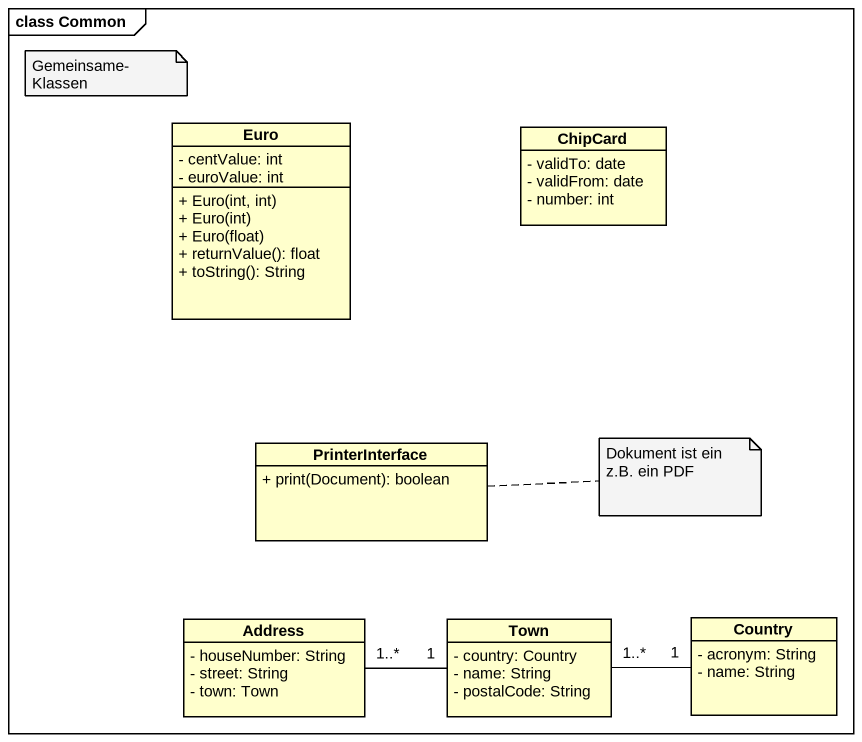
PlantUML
@startuml
mainframe class Common
hide circle
hide empty members
skinparam classAttributeIconSize 0
class Euro {
  - centValue: int
  - euroValue: int
  + Euro(int, int)
  + Euro(int)
  + Euro(float)
  + returnValue(): float
  + toString(): String
}
class ChipCard {
  - validTo: date
  - validFrom: date
  - number: int
}
class PrinterInterface {
  + print(Document): boolean
}
class Address {
  - houseNumber: String
  - street: String
  - town: Town
}
class Town {
  - country: Country
  - name: String
  - postalCode: String
}
class Country {
  - acronym: String
  - name: String
}
Address "1..*" -right- "1" Town
Town "1..*" -right- "1" Country
note as N1
  Gemeinsame-Klassen
end note
note right of PrinterInterface : Dokument ist ein z.B. ein PDF
@enduml
